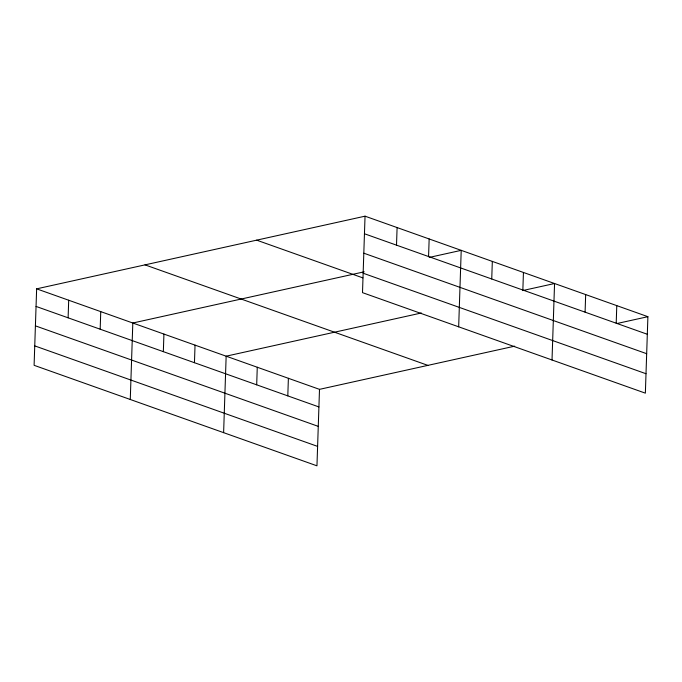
<?xml version="1.0" encoding="UTF-8"?>
<svg xmlns="http://www.w3.org/2000/svg" width="682" height="682" viewBox="0 0 682 682"><rect width="100%" height="100%" fill="white"/><g stroke="black" fill="none" stroke-linecap="round" stroke-linejoin="round"><path stroke-width="1.02" d="M36.64 288.844L34.1 365.313L316.96 465.823L319.5 389.354L36.64 288.844L365.041 216.177L647.9 316.687L645.36 393.156L362.5 292.646L365.041 216.177M68.115 317.812L68.694 300.233M100.169 329.201L100.748 311.623M130.271 399.49L132.811 323.012L364.197 271.811M163.339 351.656L163.927 334.069M194.455 362.705L195.043 345.126M223.619 432.661L226.151 356.183L421.374 312.987M256.688 384.818L257.267 367.24M287.804 395.875L288.384 378.297M396.515 245.145L397.095 227.566M428.569 256.534L429.157 238.956M458.671 326.823L461.211 250.345L429.217 257.429M491.739 278.981L492.327 261.402M522.855 290.038L523.444 272.459M552.019 359.994L554.56 283.516L522.557 290.592M585.088 312.151L585.668 294.573M616.204 323.208L616.784 305.63M319.5 389.354L514.714 346.158M616.937 323.532L647.9 316.687M364.452 233.756L647.32 334.265M363.813 253.193L646.672 353.702M363.148 273.218L646.007 373.727M256.662 240.158L362.875 277.889M145.01 264.863L427.87 365.373M36.052 306.423L318.912 406.932M35.413 325.86L318.272 426.369M34.748 345.885L317.607 446.395"/></g></svg>
